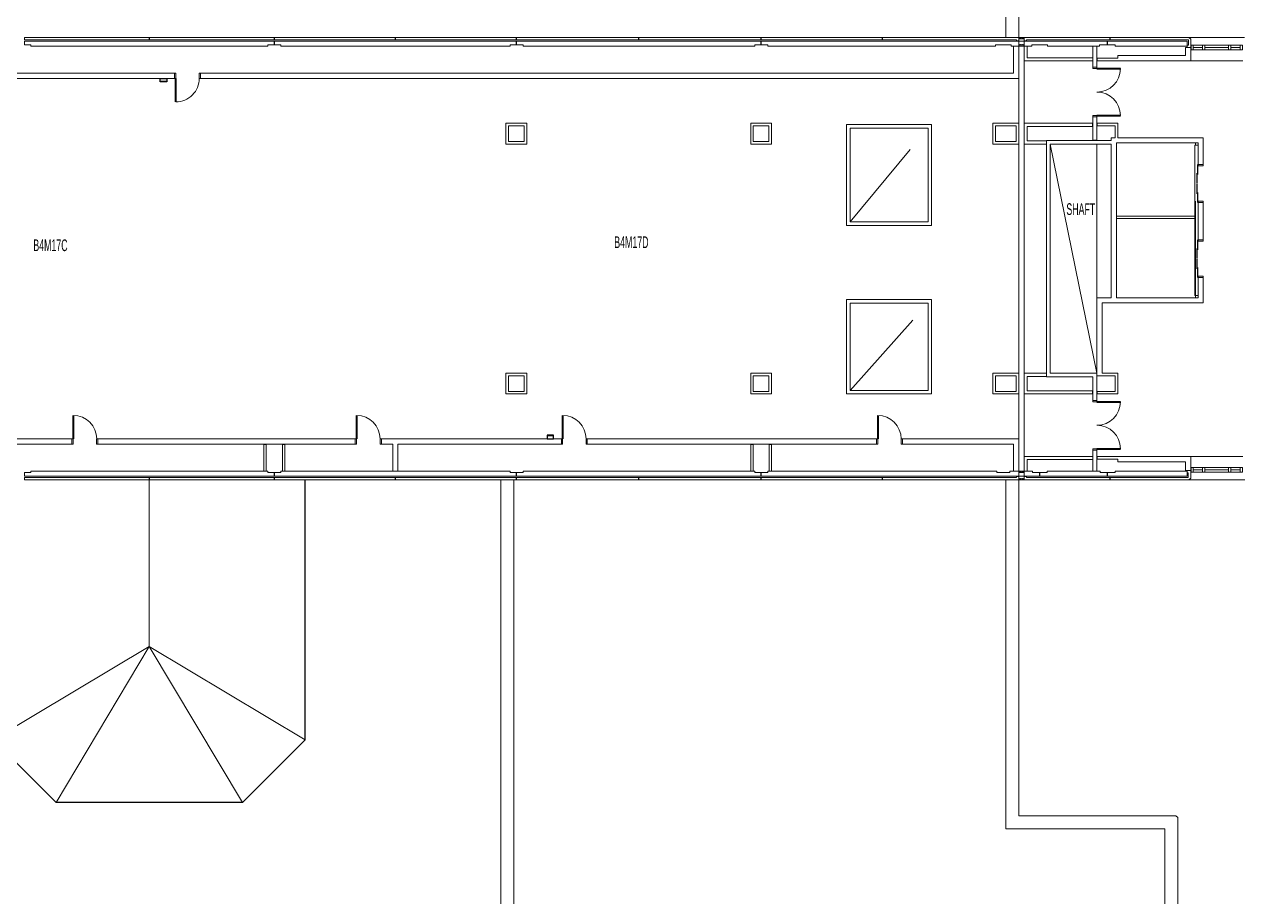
# Model space of a CAD drawing. Header units: inches. Extents: x 1.78 to 8.52, y 2.17 to 6.28.
# Drawn here: x 5.807 to 7.101, y 3.544 to 4.47 of the extents above; entities that cross this region are included whole.
import ezdxf

# ---------------------------------------------------------------- set-up
doc = ezdxf.new("R2010")
doc.units = ezdxf.units.IN
doc.header["$MEASUREMENT"] = 0
doc.linetypes.add('HIDDEN', pattern=[0.075, 0.05, -0.025])
for name, color, linetype, lineweight in [('LEVEL_15', 7, 'Continuous', 15), ('LEVEL_16', 7, 'Continuous', 15), ('LEVEL_18', 7, 'Continuous', 15), ('LEVEL_21', 7, 'Continuous', 15), ('LEVEL_22', 7, 'Continuous', 15), ('LEVEL_23', 7, 'Continuous', 15), ('LEVEL_24', 7, 'Continuous', 15), ('LEVEL_25', 7, 'Continuous', 15), ('LEVEL_26', 7, 'Continuous', 15), ('LEVEL_38', 7, 'Continuous', 15), ('LEVEL_48', 7, 'Continuous', 15), ('LEVEL_54', 7, 'Continuous', 15), ('LEVEL_57', 7, 'Continuous', 15)]:
    doc.layers.add(name, color=color, linetype=linetype, lineweight=lineweight)
doc.styles.add('SLDTEXTSTYLE1', font='TXT', dxfattribs={"width": 0.5625})

msp = doc.modelspace()

# ---------------------------------------------------------------- linework, layer by layer
at = {"layer": 'LEVEL_15', "color": 32, "linetype": 'Continuous', "lineweight": 0}
for p, q in [((6.8495, 4.4566), (6.8495, 4.8271)), ((6.8634, 4.4566), (6.8634, 4.8133)), ((5.8073, 4.4541), (5.8073, 4.4566)), ((5.8073, 4.4566), (5.9397, 4.4566)), ((5.8073, 4.4541), (5.9397, 4.4541)), ((5.8073, 4.4488), (5.8073, 4.4527)), ((5.8073, 4.4527), (5.8141, 4.4527)), ((5.8073, 4.4527), (5.8073, 4.4486)), ((6.0657, 4.4527), (5.8141, 4.4527)), ((5.9397, 4.4566), (5.9397, 4.4541)), ((5.94, 4.4566), (6.0724, 4.4566)), ((5.94, 4.4566), (5.94, 4.4541)), ((5.94, 4.4541), (6.0724, 4.4541)), ((6.0657, 4.4527), (6.0724, 4.4527)), ((6.0724, 4.4566), (6.0724, 4.4541)), ((6.0724, 4.4527), (6.0724, 4.4486)), ((6.0727, 4.4541), (6.0727, 4.4566)), ((6.0727, 4.4566), (6.201, 4.4566)), ((6.0727, 4.4541), (6.201, 4.4541)), ((6.0727, 4.4488), (6.0727, 4.4527)), ((6.0727, 4.4527), (6.0795, 4.4527)), ((6.0727, 4.4527), (6.0727, 4.4486)), ((6.3229, 4.4527), (6.0795, 4.4527)), ((6.201, 4.4566), (6.201, 4.4541)), ((6.2013, 4.4566), (6.3295, 4.4566)), ((6.2013, 4.4566), (6.2013, 4.4541)), ((6.2013, 4.4541), (6.3295, 4.4541)), ((6.3229, 4.4527), (6.3295, 4.4527)), ((6.3295, 4.4566), (6.3295, 4.4541)), ((6.3295, 4.4527), (6.3295, 4.4486)), ((6.3299, 4.4541), (6.3299, 4.4566)), ((6.3299, 4.4566), (6.4595, 4.4566)), ((6.3299, 4.4541), (6.4595, 4.4541)), ((6.3299, 4.4488), (6.3299, 4.4527)), ((6.3299, 4.4527), (6.3367, 4.4527)), ((6.3299, 4.4527), (6.3299, 4.4486)), ((6.5828, 4.4527), (6.3367, 4.4527)), ((6.4595, 4.4566), (6.4595, 4.4541)), ((6.4598, 4.4566), (6.5894, 4.4566)), ((6.4598, 4.4566), (6.4598, 4.4541)), ((6.4598, 4.4541), (6.5894, 4.4541)), ((6.5828, 4.4527), (6.5894, 4.4527)), ((6.5894, 4.4566), (6.5894, 4.4541)), ((6.5894, 4.4527), (6.5894, 4.4486)), ((6.5898, 4.4541), (6.5898, 4.4566)), ((6.5898, 4.4566), (6.718, 4.4566)), ((6.5898, 4.4541), (6.718, 4.4541)), ((6.5898, 4.4527), (6.5966, 4.4527)), ((6.5898, 4.4527), (6.5898, 4.4486)), ((6.8385, 4.4527), (6.5966, 4.4527)), ((6.718, 4.4566), (6.718, 4.4541)), ((6.7184, 4.4566), (6.8634, 4.4566)), ((6.7184, 4.4566), (6.7184, 4.4541)), ((6.7184, 4.4541), (6.8608, 4.4541)), ((6.8385, 4.4527), (6.8551, 4.4527)), ((6.8634, 4.4527), (6.8551, 4.4527)), ((6.8608, 4.4541), (6.8608, 4.4529)), ((6.8634, 4.4529), (6.8608, 4.4529)), ((6.8634, 4.4566), (6.8634, 4.4529)), ((6.8634, 4.4527), (6.8634, 4.4474)), ((6.96, 4.4566), (6.8689, 4.4566)), ((6.8689, 4.4529), (6.8689, 4.4566)), ((6.8689, 4.4529), (6.8714, 4.4529)), ((6.8689, 4.4527), (6.8772, 4.4527)), ((6.8689, 4.4474), (6.8689, 4.4527)), ((6.96, 4.4541), (6.8714, 4.4541)), ((6.8714, 4.4529), (6.8714, 4.4541)), ((6.8772, 4.4527), (6.8938, 4.4527)), ((6.9491, 4.4527), (6.8938, 4.4527)), ((6.9491, 4.4527), (6.9572, 4.4527)), ((6.9572, 4.4527), (6.9572, 4.4486)), ((6.9657, 4.4527), (6.9575, 4.4527)), ((6.9575, 4.4486), (6.9575, 4.4527)), ((6.96, 4.4566), (6.96, 4.4541)), ((6.9603, 4.4566), (6.9603, 4.4541)), ((7.044, 4.4566), (6.9603, 4.4566)), ((7.0434, 4.4541), (6.9603, 4.4541)), ((7.042, 4.4527), (6.9657, 4.4527)), ((7.042, 4.4474), (7.042, 4.4527)), ((7.0434, 4.4484), (7.0434, 4.4541)), ((7.0438, 4.4566), (7.103, 4.4566)), ((7.0459, 4.4548), (7.044, 4.4566)), ((7.0459, 4.4459), (7.0459, 4.4548)), ((5.8073, 4.4486), (5.8141, 4.4486)), ((5.8141, 4.4486), (5.8141, 4.4474)), ((5.8141, 4.4474), (6.0657, 4.4474)), ((6.0657, 4.4486), (6.0724, 4.4486)), ((6.0657, 4.4486), (6.0657, 4.4474)), ((6.0727, 4.4486), (6.0795, 4.4486)), ((6.0795, 4.4486), (6.0795, 4.4474)), ((6.0795, 4.4474), (6.3229, 4.4474)), ((6.3229, 4.4486), (6.3295, 4.4486)), ((6.3229, 4.4486), (6.3229, 4.4474)), ((6.3299, 4.4486), (6.3367, 4.4486)), ((6.3367, 4.4486), (6.3367, 4.4474)), ((6.3367, 4.4474), (6.5828, 4.4474)), ((6.5828, 4.4486), (6.5894, 4.4486)), ((6.5828, 4.4486), (6.5828, 4.4474)), ((6.5898, 4.4486), (6.5966, 4.4486)), ((6.5966, 4.4486), (6.5966, 4.4474)), ((6.5966, 4.4474), (6.8385, 4.4474)), ((6.8385, 4.4486), (6.8551, 4.4486)), ((6.8385, 4.4486), (6.8385, 4.4474)), ((6.8551, 4.4486), (6.8551, 4.4474)), ((6.8551, 4.4474), (6.8634, 4.4474)), ((6.8772, 4.4474), (6.8689, 4.4474)), ((6.8772, 4.4474), (6.8772, 4.4486)), ((6.8772, 4.4486), (6.8938, 4.4486)), ((6.8938, 4.4474), (6.8938, 4.4486)), ((6.9491, 4.4474), (6.8938, 4.4474)), ((6.9491, 4.4474), (6.9491, 4.4486)), ((6.9491, 4.4486), (6.9572, 4.4486)), ((6.9657, 4.4486), (6.9575, 4.4486)), ((6.9657, 4.4474), (6.9657, 4.4486)), ((7.042, 4.4474), (6.9657, 4.4474)), ((7.0422, 4.4484), (7.0434, 4.4484)), ((7.0422, 4.4484), (7.0422, 4.4459)), ((7.0422, 4.4459), (7.0459, 4.4459)), ((7.0459, 4.4317), (7.1011, 4.4317)), ((6.0615, 3.9959), (6.0615, 4.0243)), ((6.0615, 4.0243), (6.064, 4.0243)), ((6.064, 3.9959), (6.064, 4.0243)), ((6.0811, 3.9959), (6.0811, 4.0243)), ((6.0811, 4.0243), (6.0836, 4.0243)), ((6.0836, 3.9959), (6.0836, 4.0243)), ((6.5786, 3.9959), (6.5786, 4.0243)), ((6.5786, 4.0243), (6.5811, 4.0243)), ((6.5811, 3.9959), (6.5811, 4.0243)), ((6.5982, 3.9959), (6.5982, 4.0243)), ((6.5982, 4.0243), (6.6007, 4.0243)), ((6.6007, 3.9959), (6.6007, 4.0243)), ((7.0459, 4.0114), (7.1011, 4.0114)), ((5.8073, 3.9945), (5.8073, 3.9904)), ((5.8073, 3.9945), (5.8141, 3.9945)), ((5.8073, 3.9904), (5.8141, 3.9904)), ((5.8073, 3.9865), (5.8073, 3.989)), ((5.8073, 3.989), (5.9397, 3.989)), ((5.8073, 3.9865), (5.9397, 3.9865)), ((5.8141, 3.9957), (6.0657, 3.9957)), ((5.8141, 3.9957), (5.8141, 3.9945)), ((5.8141, 3.9904), (6.0657, 3.9904)), ((5.9397, 3.989), (5.9397, 3.9865)), ((5.9398, 3.8096), (5.9398, 3.9865)), ((5.94, 3.989), (6.0724, 3.989)), ((5.94, 3.989), (5.94, 3.9865)), ((5.94, 3.9865), (6.0724, 3.9865)), ((6.0615, 3.9959), (6.064, 3.9959)), ((6.0657, 3.9957), (6.0657, 3.9945)), ((6.0657, 3.9945), (6.0724, 3.9945)), ((6.0657, 3.9904), (6.0724, 3.9904)), ((6.0724, 3.9945), (6.0724, 3.9904)), ((6.0724, 3.989), (6.0724, 3.9865)), ((6.0727, 3.9945), (6.0727, 3.9904)), ((6.0727, 3.9945), (6.0795, 3.9945)), ((6.0727, 3.9904), (6.3228, 3.9904)), ((6.0727, 3.9865), (6.0727, 3.989)), ((6.0727, 3.989), (6.2009, 3.989)), ((6.0727, 3.9865), (6.2009, 3.9865)), ((6.0795, 3.9957), (6.3229, 3.9957)), ((6.0795, 3.9957), (6.0795, 3.9945)), ((6.0811, 3.9959), (6.0836, 3.9959)), ((6.2009, 3.989), (6.2009, 3.9865)), ((6.2013, 3.989), (6.3295, 3.989)), ((6.2013, 3.989), (6.2013, 3.9865)), ((6.2013, 3.9865), (6.3295, 3.9865)), ((6.3228, 3.9904), (6.3229, 3.9904)), ((6.3229, 3.9957), (6.3229, 3.9945)), ((6.3229, 3.9945), (6.3295, 3.9945)), ((6.3229, 3.9904), (6.3295, 3.9904)), ((6.3295, 3.9945), (6.3295, 3.9904)), ((6.3295, 3.989), (6.3295, 3.9865)), ((6.3299, 3.9945), (6.3299, 3.9904)), ((6.3299, 3.9945), (6.3367, 3.9945)), ((6.3299, 3.9904), (6.3367, 3.9904)), ((6.3299, 3.9865), (6.3299, 3.989)), ((6.3299, 3.989), (6.4595, 3.989)), ((6.3299, 3.9865), (6.4595, 3.9865)), ((6.3367, 3.9957), (6.5828, 3.9957)), ((6.3367, 3.9957), (6.3367, 3.9945)), ((6.3367, 3.9904), (6.5828, 3.9904)), ((6.4595, 3.989), (6.4595, 3.9865)), ((6.4598, 3.989), (6.5894, 3.989)), ((6.4598, 3.989), (6.4598, 3.9865)), ((6.4598, 3.9865), (6.5894, 3.9865)), ((6.5786, 3.9959), (6.5811, 3.9959)), ((6.5828, 3.9957), (6.5828, 3.9945)), ((6.5828, 3.9945), (6.5894, 3.9945)), ((6.5828, 3.9904), (6.5894, 3.9904)), ((6.5894, 3.9945), (6.5894, 3.9904)), ((6.5894, 3.989), (6.5894, 3.9865)), ((6.5898, 3.9945), (6.5966, 3.9945)), ((6.5898, 3.9945), (6.5898, 3.9904)), ((6.5898, 3.9904), (6.8399, 3.9904)), ((6.5898, 3.9865), (6.5898, 3.989)), ((6.5898, 3.989), (6.718, 3.989)), ((6.5898, 3.9865), (6.718, 3.9865)), ((6.5966, 3.9957), (6.8399, 3.9957)), ((6.5966, 3.9957), (6.5966, 3.9945)), ((6.5982, 3.9959), (6.6007, 3.9959)), ((6.718, 3.989), (6.718, 3.9865)), ((6.7184, 3.989), (6.8608, 3.989)), ((6.7184, 3.989), (6.7184, 3.9865)), ((6.7184, 3.9865), (6.8634, 3.9865)), ((6.8399, 3.9957), (6.8399, 3.9945)), ((6.8399, 3.9945), (6.8537, 3.9945)), ((6.8399, 3.9904), (6.8537, 3.9904)), ((6.8399, 3.9904), (6.8399, 3.9904)), ((6.8537, 3.9957), (6.8634, 3.9957)), ((6.8537, 3.9957), (6.8537, 3.9945)), ((6.8634, 3.9904), (6.8537, 3.9904)), ((6.8608, 3.989), (6.8608, 3.9901)), ((6.8608, 3.9901), (6.8634, 3.9901)), ((6.8634, 3.9957), (6.8634, 3.9904)), ((6.8634, 3.9872), (6.8634, 3.9901)), ((6.8634, 3.9872), (6.8634, 3.9865)), ((6.8777, 3.9957), (6.8689, 3.9957)), ((6.8689, 3.9904), (6.8689, 3.9957)), ((6.8777, 3.9904), (6.8689, 3.9904)), ((6.8689, 3.9865), (6.8689, 3.9901)), ((6.8689, 3.9901), (6.8714, 3.9901)), ((6.96, 3.9865), (6.8689, 3.9865)), ((6.8714, 3.989), (6.8714, 3.9901)), ((6.96, 3.989), (6.8714, 3.989)), ((6.8777, 3.9945), (6.8777, 3.9957)), ((6.8777, 3.9945), (6.8853, 3.9945)), ((6.8777, 3.9904), (6.8853, 3.9904)), ((6.8853, 3.9945), (6.8853, 3.9904)), ((6.8856, 3.9945), (6.8933, 3.9945)), ((6.8856, 3.9945), (6.8856, 3.9904)), ((6.8856, 3.9904), (6.8933, 3.9904)), ((6.9496, 3.9957), (6.8933, 3.9957)), ((6.8933, 3.9957), (6.8933, 3.9945)), ((6.9496, 3.9904), (6.8933, 3.9904)), ((6.9496, 3.9904), (6.8933, 3.9904)), ((6.9496, 3.9945), (6.9496, 3.9957)), ((6.9496, 3.9945), (6.9572, 3.9945)), ((6.9496, 3.9904), (6.9572, 3.9904)), ((6.9572, 3.9945), (6.9572, 3.9904)), ((6.9657, 3.9945), (6.9575, 3.9945)), ((6.9575, 3.9904), (6.9575, 3.9945)), ((6.9657, 3.9904), (6.9575, 3.9904)), ((6.96, 3.989), (6.96, 3.9865)), ((6.9603, 3.989), (6.9603, 3.9865)), ((7.0433, 3.989), (6.9603, 3.989)), ((7.044, 3.9865), (6.9603, 3.9865)), ((7.042, 3.9957), (6.9657, 3.9957)), ((6.9657, 3.9945), (6.9657, 3.9957)), ((7.042, 3.9904), (6.9657, 3.9904)), ((7.042, 3.9904), (7.042, 3.9957)), ((7.0422, 3.9967), (7.0459, 3.9967)), ((7.0422, 3.9967), (7.0422, 3.9942)), ((7.0422, 3.9942), (7.0433, 3.9942)), ((7.0433, 3.9942), (7.0433, 3.989)), ((7.044, 3.9865), (7.0459, 3.9883)), ((7.1032, 3.9865), (7.044, 3.9865)), ((7.0459, 3.9967), (7.0459, 3.9883)), ((5.9398, 3.8096), (5.7741, 3.7106)), ((5.9398, 3.8096), (5.8408, 3.6438)), ((6.1055, 3.7106), (5.9398, 3.8096)), ((5.9398, 3.8096), (6.0388, 3.6438))]:
    msp.add_line(p, q, dxfattribs=at)
at = {"layer": 'LEVEL_15', "color": 32, "linetype": 'Continuous', "lineweight": 30}
for p, q in [((6.1055, 3.7106), (6.1055, 3.9865)), ((5.8408, 3.6438), (5.7741, 3.7106)), ((6.0388, 3.6438), (6.1055, 3.7106)), ((6.0388, 3.6438), (5.8408, 3.6438))]:
    msp.add_line(p, q, dxfattribs=at)
at = {"layer": 'LEVEL_16', "color": 155, "linetype": 'Continuous', "lineweight": 0}
for p, q in [((7.0462, 4.4434), (7.0462, 4.4483)), ((7.0462, 4.4483), (7.0486, 4.4483)), ((7.0486, 4.4434), (7.0462, 4.4434)), ((7.0486, 4.4483), (7.0486, 4.4434)), ((7.0984, 4.4483), (7.0486, 4.4483)), ((7.0585, 4.4459), (7.0486, 4.4459)), ((7.0984, 4.4434), (7.0486, 4.4434)), ((7.0585, 4.4434), (7.0585, 4.4483)), ((7.0585, 4.4483), (7.0609, 4.4483)), ((7.0609, 4.4434), (7.0585, 4.4434)), ((7.0609, 4.4483), (7.0609, 4.4434)), ((7.0861, 4.4459), (7.0609, 4.4459)), ((7.0861, 4.4434), (7.0861, 4.4483)), ((7.0861, 4.4483), (7.0885, 4.4483)), ((7.0885, 4.4434), (7.0861, 4.4434)), ((7.0885, 4.4483), (7.0885, 4.4434)), ((7.0984, 4.4459), (7.0885, 4.4459)), ((7.0984, 4.4434), (7.0984, 4.4483)), ((7.0984, 4.4483), (7.1008, 4.4483)), ((7.1008, 4.4434), (7.0984, 4.4434)), ((7.1008, 4.4483), (7.1008, 4.4434)), ((7.0462, 3.9948), (7.0462, 3.9996)), ((7.0462, 3.9996), (7.0486, 3.9996)), ((7.0486, 3.9996), (7.0486, 3.9948)), ((7.0486, 3.9996), (7.0984, 3.9996)), ((7.0585, 3.9948), (7.0585, 3.9996)), ((7.0585, 3.9996), (7.0609, 3.9996)), ((7.0609, 3.9996), (7.0609, 3.9948)), ((7.0861, 3.9948), (7.0861, 3.9996)), ((7.0861, 3.9996), (7.0885, 3.9996)), ((7.0885, 3.9996), (7.0885, 3.9948)), ((7.0984, 3.9948), (7.0984, 3.9996)), ((7.0984, 3.9996), (7.1008, 3.9996)), ((7.1008, 3.9996), (7.1008, 3.9948)), ((7.0486, 3.9948), (7.0462, 3.9948)), ((7.0486, 3.9972), (7.0585, 3.9972)), ((7.0486, 3.9948), (7.0984, 3.9948)), ((7.0609, 3.9948), (7.0585, 3.9948)), ((7.0609, 3.9972), (7.0861, 3.9972)), ((7.0885, 3.9948), (7.0861, 3.9948)), ((7.0885, 3.9972), (7.0984, 3.9972)), ((7.1008, 3.9948), (7.0984, 3.9948))]:
    msp.add_line(p, q, dxfattribs=at)
at = {"layer": 'LEVEL_18', "color": 32, "linetype": 'HIDDEN', "lineweight": 0}
for p, q in [((6.684, 4.2606), (6.7669, 4.3601)), ((6.684, 4.0816), (6.7669, 4.1742))]:
    msp.add_line(p, q, dxfattribs=at)
at = {"layer": 'LEVEL_18', "color": 32, "linetype": 'Continuous', "lineweight": 0}
msp.add_line((6.9463, 4.0999), (6.8965, 4.3432), dxfattribs=at)
at = {"layer": 'LEVEL_21', "color": 2, "linetype": 'Continuous', "lineweight": 0}
for p, q in [((6.8634, 4.4566), (6.8689, 4.4566)), ((6.8637, 4.4548), (6.8634, 4.4555)), ((6.864, 4.4555), (6.8637, 4.4548)), ((6.8644, 4.4548), (6.864, 4.4555)), ((6.8644, 4.4566), (6.8644, 4.4559)), ((6.8647, 4.4555), (6.8644, 4.4548)), ((6.8651, 4.4548), (6.8647, 4.4555)), ((6.8654, 4.4555), (6.8651, 4.4548)), ((6.8658, 4.4548), (6.8654, 4.4555)), ((6.8655, 4.4566), (6.8655, 4.4559)), ((6.8661, 4.4555), (6.8658, 4.4548)), ((6.8665, 4.4548), (6.8661, 4.4555)), ((6.8668, 4.4555), (6.8665, 4.4548)), ((6.8667, 4.4566), (6.8667, 4.4559)), ((6.8672, 4.4548), (6.8668, 4.4555)), ((6.8675, 4.4555), (6.8672, 4.4548)), ((6.8678, 4.4548), (6.8675, 4.4555)), ((6.8678, 4.4566), (6.8678, 4.4559)), ((6.8682, 4.4555), (6.8678, 4.4548)), ((6.8685, 4.4548), (6.8682, 4.4555)), ((6.8689, 4.4555), (6.8685, 4.4548)), ((6.8637, 4.4491), (6.8634, 4.4485)), ((6.8637, 4.4491), (6.8634, 4.4485)), ((6.8634, 4.4474), (6.8689, 4.4474)), ((6.8634, 4.4474), (6.8689, 4.4474)), ((6.864, 4.4485), (6.8637, 4.4491)), ((6.864, 4.4485), (6.8637, 4.4491)), ((6.8644, 4.4491), (6.864, 4.4485)), ((6.8644, 4.4491), (6.864, 4.4485)), ((6.8647, 4.4485), (6.8644, 4.4491)), ((6.8647, 4.4485), (6.8644, 4.4491)), ((6.8644, 4.4474), (6.8644, 4.4481)), ((6.8644, 4.4474), (6.8644, 4.4481)), ((6.8651, 4.4491), (6.8647, 4.4485)), ((6.8651, 4.4491), (6.8647, 4.4485)), ((6.8654, 4.4485), (6.8651, 4.4491)), ((6.8654, 4.4485), (6.8651, 4.4491)), ((6.8658, 4.4491), (6.8654, 4.4485)), ((6.8658, 4.4491), (6.8654, 4.4485)), ((6.8655, 4.4474), (6.8655, 4.4481)), ((6.8655, 4.4474), (6.8655, 4.4481)), ((6.8661, 4.4485), (6.8658, 4.4491)), ((6.8661, 4.4485), (6.8658, 4.4491)), ((6.8665, 4.4491), (6.8661, 4.4485)), ((6.8665, 4.4491), (6.8661, 4.4485)), ((6.8668, 4.4485), (6.8665, 4.4491)), ((6.8668, 4.4485), (6.8665, 4.4491)), ((6.8667, 4.4474), (6.8667, 4.4481)), ((6.8667, 4.4474), (6.8667, 4.4481)), ((6.8672, 4.4491), (6.8668, 4.4485)), ((6.8672, 4.4491), (6.8668, 4.4485)), ((6.8675, 4.4485), (6.8672, 4.4491)), ((6.8675, 4.4485), (6.8672, 4.4491)), ((6.8678, 4.4491), (6.8675, 4.4485)), ((6.8678, 4.4491), (6.8675, 4.4485)), ((6.8682, 4.4485), (6.8678, 4.4491)), ((6.8682, 4.4485), (6.8678, 4.4491)), ((6.8678, 4.4474), (6.8678, 4.4481)), ((6.8678, 4.4474), (6.8678, 4.4481)), ((6.8685, 4.4491), (6.8682, 4.4485)), ((6.8685, 4.4491), (6.8682, 4.4485)), ((6.8689, 4.4485), (6.8685, 4.4491)), ((6.8689, 4.4485), (6.8685, 4.4491)), ((6.8689, 3.9957), (6.8634, 3.9957)), ((6.8689, 3.9957), (6.8634, 3.9957)), ((6.8634, 3.9946), (6.8637, 3.9939)), ((6.8634, 3.9946), (6.8637, 3.9939)), ((6.8634, 3.9876), (6.8637, 3.9882)), ((6.8689, 3.9865), (6.8634, 3.9865)), ((6.8637, 3.9939), (6.864, 3.9946)), ((6.8637, 3.9939), (6.864, 3.9946)), ((6.8637, 3.9882), (6.864, 3.9876)), ((6.864, 3.9946), (6.8644, 3.9939)), ((6.864, 3.9946), (6.8644, 3.9939)), ((6.864, 3.9876), (6.8644, 3.9882)), ((6.8644, 3.9957), (6.8644, 3.995)), ((6.8644, 3.9957), (6.8644, 3.995)), ((6.8644, 3.9939), (6.8647, 3.9946)), ((6.8644, 3.9939), (6.8647, 3.9946)), ((6.8644, 3.9882), (6.8647, 3.9876)), ((6.8644, 3.9865), (6.8644, 3.9872)), ((6.8647, 3.9946), (6.8651, 3.9939)), ((6.8647, 3.9946), (6.8651, 3.9939)), ((6.8647, 3.9876), (6.8651, 3.9882)), ((6.8651, 3.9939), (6.8654, 3.9946)), ((6.8651, 3.9939), (6.8654, 3.9946)), ((6.8651, 3.9882), (6.8654, 3.9876)), ((6.8654, 3.9946), (6.8658, 3.9939)), ((6.8654, 3.9946), (6.8658, 3.9939)), ((6.8654, 3.9876), (6.8658, 3.9882)), ((6.8655, 3.9957), (6.8655, 3.995)), ((6.8655, 3.9957), (6.8655, 3.995)), ((6.8655, 3.9865), (6.8655, 3.9872)), ((6.8658, 3.9939), (6.8661, 3.9946)), ((6.8658, 3.9939), (6.8661, 3.9946)), ((6.8658, 3.9882), (6.8661, 3.9876)), ((6.8661, 3.9946), (6.8665, 3.9939)), ((6.8661, 3.9946), (6.8665, 3.9939)), ((6.8661, 3.9876), (6.8665, 3.9882)), ((6.8665, 3.9939), (6.8668, 3.9946)), ((6.8665, 3.9939), (6.8668, 3.9946)), ((6.8665, 3.9882), (6.8668, 3.9876)), ((6.8667, 3.9957), (6.8667, 3.995)), ((6.8667, 3.9957), (6.8667, 3.995)), ((6.8667, 3.9865), (6.8667, 3.9872)), ((6.8668, 3.9946), (6.8672, 3.9939)), ((6.8668, 3.9946), (6.8672, 3.9939)), ((6.8668, 3.9876), (6.8672, 3.9882)), ((6.8672, 3.9939), (6.8675, 3.9946)), ((6.8672, 3.9939), (6.8675, 3.9946)), ((6.8672, 3.9882), (6.8675, 3.9876)), ((6.8675, 3.9946), (6.8678, 3.9939)), ((6.8675, 3.9946), (6.8678, 3.9939)), ((6.8675, 3.9876), (6.8678, 3.9882)), ((6.8678, 3.9957), (6.8678, 3.995)), ((6.8678, 3.9957), (6.8678, 3.995)), ((6.8678, 3.9939), (6.8682, 3.9946)), ((6.8678, 3.9939), (6.8682, 3.9946)), ((6.8678, 3.9882), (6.8682, 3.9876)), ((6.8678, 3.9865), (6.8678, 3.9872)), ((6.8682, 3.9946), (6.8685, 3.9939)), ((6.8682, 3.9946), (6.8685, 3.9939)), ((6.8682, 3.9876), (6.8685, 3.9882)), ((6.8685, 3.9939), (6.8689, 3.9946)), ((6.8685, 3.9939), (6.8689, 3.9946)), ((6.8685, 3.9882), (6.8689, 3.9876))]:
    msp.add_line(p, q, dxfattribs=at)
at = {"layer": 'LEVEL_21', "color": 1, "linetype": 'Continuous', "lineweight": 0}
for p, q in [((6.8689, 4.4527), (6.8634, 4.4527)), ((6.8689, 3.9904), (6.8689, 4.4527)), ((6.8634, 3.9957), (6.8634, 4.4474)), ((6.8634, 3.9904), (6.8689, 3.9904))]:
    msp.add_line(p, q, dxfattribs=at)
at = {"layer": 'LEVEL_22', "color": 32, "linetype": 'Continuous', "lineweight": 0}
for p in [(6.8993, 4.3432), (6.9463, 4.1789)]:
    msp.add_line(p, (6.9463, 4.3432), dxfattribs=at)
at = {"layer": 'LEVEL_22', "color": 120, "linetype": 'Continuous', "lineweight": 0}
for p, q in [((7.0503, 4.1825), (7.0503, 4.3422)), ((7.0503, 4.3422), (7.054, 4.3422)), ((7.051, 4.3422), (7.051, 4.3446)), ((7.0503, 4.1825), (7.0538, 4.1825)), ((7.0509, 4.1801), (7.0509, 4.1825))]:
    msp.add_line(p, q, dxfattribs=at)
at = {"layer": 'LEVEL_22', "color": 120, "linetype": 'HIDDEN', "lineweight": 0}
msp.add_line((7.051, 4.1825), (7.051, 4.3422), dxfattribs=at)
at = {"layer": 'LEVEL_23', "color": 2, "linetype": 'Continuous', "lineweight": 0}
for p, q in [((6.8578, 4.4472), (6.8578, 4.4186)), ((6.8634, 4.4472), (6.8578, 4.4472)), ((6.8634, 4.4472), (6.8634, 4.413)), ((6.8689, 4.4471), (6.8689, 4.4317)), ((6.8721, 4.4471), (6.8689, 4.4471)), ((6.8721, 4.4471), (6.8721, 4.4349)), ((6.9463, 4.4472), (6.9418, 4.4472)), ((6.9418, 4.4248), (6.9418, 4.4472)), ((6.9463, 4.4472), (6.9463, 4.4248)), ((7.0403, 4.4372), (7.0403, 4.4459)), ((7.0403, 4.4459), (7.0459, 4.4459)), ((7.0459, 4.4317), (7.0459, 4.4459)), ((6.8689, 4.4317), (6.9418, 4.4317)), ((6.8721, 4.4349), (6.9418, 4.4349)), ((6.9418, 4.4349), (6.9418, 4.4317)), ((6.9466, 4.4345), (6.9684, 4.4345)), ((6.9466, 4.4345), (6.9466, 4.4317)), ((6.9466, 4.4317), (6.9684, 4.4317)), ((6.9684, 4.4372), (7.0403, 4.4372)), ((6.9684, 4.4372), (6.9684, 4.4345)), ((7.0459, 4.4317), (6.9684, 4.4317)), ((5.5444, 4.4186), (5.9666, 4.4186)), ((5.5444, 4.413), (5.9666, 4.413)), ((5.9666, 4.4186), (5.9666, 4.413)), ((5.9943, 4.4186), (5.9943, 4.413)), ((5.9943, 4.4186), (6.8578, 4.4186)), ((5.9943, 4.413), (6.8634, 4.413)), ((6.9418, 4.4248), (6.9463, 4.4248)), ((6.3186, 4.3432), (6.3186, 4.3653)), ((6.3186, 4.3653), (6.3408, 4.3653)), ((6.3214, 4.346), (6.3214, 4.3626)), ((6.3214, 4.3626), (6.338, 4.3626)), ((6.338, 4.3626), (6.338, 4.346)), ((6.3408, 4.3653), (6.3408, 4.3432)), ((6.5786, 4.3432), (6.5786, 4.3653)), ((6.5786, 4.3653), (6.6007, 4.3653)), ((6.5813, 4.346), (6.5813, 4.3626)), ((6.5813, 4.3626), (6.5979, 4.3626)), ((6.5979, 4.3626), (6.5979, 4.346)), ((6.6007, 4.3653), (6.6007, 4.3432)), ((6.8357, 4.3432), (6.8357, 4.3653)), ((6.8357, 4.3653), (6.8634, 4.3653)), ((6.8385, 4.346), (6.8385, 4.3626)), ((6.8385, 4.3626), (6.8606, 4.3626)), ((6.8606, 4.3626), (6.8606, 4.346)), ((6.8634, 4.3653), (6.8634, 4.3432)), ((6.8689, 4.3432), (6.8689, 4.3653)), ((6.8689, 4.3653), (6.9416, 4.3653)), ((6.8723, 4.3467), (6.8723, 4.3619)), ((6.8723, 4.3619), (6.9416, 4.3619)), ((6.8965, 4.3653), (6.8931, 4.3653)), ((6.9416, 4.3653), (6.9416, 4.3619)), ((6.9418, 4.3722), (6.9418, 4.3473)), ((6.9418, 4.3722), (6.9463, 4.3722)), ((6.9463, 4.3722), (6.9463, 4.3473)), ((6.9684, 4.3653), (6.9466, 4.3653)), ((6.9466, 4.3626), (6.9466, 4.3653)), ((6.9657, 4.3626), (6.9466, 4.3626)), ((6.9657, 4.3499), (6.9657, 4.3626)), ((6.9684, 4.3499), (6.9684, 4.3653)), ((6.9615, 4.3499), (6.9657, 4.3499)), ((6.9615, 4.347), (6.9615, 4.3499)), ((6.9684, 4.3499), (7.0591, 4.3499)), ((7.0591, 4.3499), (7.0591, 4.3214)), ((6.3408, 4.3432), (6.3186, 4.3432)), ((6.338, 4.346), (6.3214, 4.346)), ((6.6007, 4.3432), (6.5786, 4.3432)), ((6.5979, 4.346), (6.5813, 4.346)), ((6.8634, 4.3432), (6.8357, 4.3432)), ((6.8606, 4.346), (6.8385, 4.346)), ((6.8927, 4.3432), (6.8689, 4.3432)), ((6.8927, 4.3467), (6.8723, 4.3467)), ((6.8927, 4.0961), (6.8927, 4.347)), ((6.9615, 4.347), (6.8927, 4.347)), ((6.8927, 4.3432), (6.8927, 4.3467)), ((6.8965, 4.0999), (6.8965, 4.3432)), ((6.8965, 4.3432), (6.9615, 4.3432)), ((6.9463, 4.3473), (6.9418, 4.3473)), ((6.9615, 4.1801), (6.9615, 4.3432)), ((6.967, 4.1801), (6.967, 4.3446)), ((6.967, 4.3446), (7.0538, 4.3446)), ((7.0538, 4.3446), (7.0538, 4.3214)), ((7.0591, 4.3214), (7.0538, 4.3214)), ((7.0591, 4.2813), (7.0538, 4.2813)), ((7.0538, 4.2813), (7.0538, 4.2416)), ((7.0591, 4.2813), (7.0591, 4.2416)), ((7.0591, 4.2416), (7.0538, 4.2416)), ((7.0591, 4.2015), (7.0538, 4.2015)), ((7.0538, 4.2015), (7.0538, 4.1801)), ((7.0591, 4.2015), (7.0591, 4.1748)), ((6.9463, 4.0999), (6.9463, 4.1801)), ((6.9615, 4.1801), (6.9463, 4.1801)), ((7.0538, 4.1801), (6.967, 4.1801)), ((6.9518, 4.0999), (6.9518, 4.1748)), ((7.0591, 4.1748), (6.9518, 4.1748)), ((6.3186, 4.0778), (6.3186, 4.0999)), ((6.3186, 4.0999), (6.3408, 4.0999)), ((6.3214, 4.0805), (6.3214, 4.0971)), ((6.3214, 4.0971), (6.338, 4.0971)), ((6.338, 4.0971), (6.338, 4.0805)), ((6.3408, 4.0999), (6.3408, 4.0778)), ((6.5786, 4.0778), (6.5786, 4.0999)), ((6.5786, 4.0999), (6.6007, 4.0999)), ((6.5813, 4.0805), (6.5813, 4.0971)), ((6.5813, 4.0971), (6.5979, 4.0971)), ((6.5979, 4.0971), (6.5979, 4.0805)), ((6.6007, 4.0999), (6.6007, 4.0778)), ((6.8357, 4.0778), (6.8357, 4.0999)), ((6.8357, 4.0999), (6.8634, 4.0999)), ((6.8385, 4.0805), (6.8385, 4.0971)), ((6.8385, 4.0971), (6.8606, 4.0971)), ((6.8606, 4.0971), (6.8606, 4.0805)), ((6.8634, 4.0999), (6.8634, 4.0778)), ((6.8689, 4.0999), (6.8689, 4.0778)), ((6.8927, 4.0999), (6.8689, 4.0999)), ((6.8723, 4.0964), (6.8723, 4.0812)), ((6.8927, 4.0964), (6.8723, 4.0964)), ((6.8927, 4.0964), (6.8927, 4.0999)), ((6.9418, 4.0961), (6.8927, 4.0961)), ((6.9463, 4.0999), (6.8965, 4.0999)), ((6.9418, 4.0999), (6.9463, 4.0999)), ((6.9418, 4.0961), (6.9418, 4.0708)), ((6.9463, 4.0708), (6.9463, 4.0999)), ((6.9463, 4.0971), (6.9657, 4.0971)), ((6.9518, 4.0999), (6.9684, 4.0999)), ((6.9657, 4.0971), (6.9657, 4.0805)), ((6.9684, 4.0999), (6.9684, 4.0778)), ((6.3408, 4.0778), (6.3186, 4.0778)), ((6.338, 4.0805), (6.3214, 4.0805)), ((6.6007, 4.0778), (6.5786, 4.0778)), ((6.5979, 4.0805), (6.5813, 4.0805)), ((6.8634, 4.0778), (6.8357, 4.0778)), ((6.8606, 4.0805), (6.8385, 4.0805)), ((6.8689, 4.0778), (6.9416, 4.0778)), ((6.8723, 4.0812), (6.9416, 4.0812)), ((6.8965, 4.0778), (6.8931, 4.0778)), ((6.9416, 4.0812), (6.9416, 4.0778)), ((6.9657, 4.0805), (6.9466, 4.0805)), ((6.9466, 4.0778), (6.9466, 4.0805)), ((6.9684, 4.0778), (6.9466, 4.0778)), ((6.9418, 4.0708), (6.9463, 4.0708)), ((5.6232, 4.0301), (5.8576, 4.0301)), ((5.8576, 4.0245), (5.6813, 4.0245)), ((5.8576, 4.0301), (5.8576, 4.0245)), ((5.8852, 4.0301), (5.8852, 4.0245)), ((5.8852, 4.0301), (6.1586, 4.0301)), ((5.8852, 4.0245), (6.1586, 4.0245)), ((6.1586, 4.0301), (6.1586, 4.0245)), ((6.1863, 4.0301), (6.1863, 4.0245)), ((6.1863, 4.0301), (6.3774, 4.0301)), ((6.1863, 4.0245), (6.1984, 4.0245)), ((6.1984, 3.9959), (6.1984, 4.0245)), ((6.2039, 3.9959), (6.2039, 4.0245)), ((6.2039, 4.0245), (6.3774, 4.0245)), ((6.3774, 4.0301), (6.3774, 4.0245)), ((6.405, 4.0301), (6.405, 4.0245)), ((6.405, 4.0301), (6.712, 4.0301)), ((6.405, 4.0245), (6.712, 4.0245)), ((6.712, 4.0301), (6.712, 4.0245)), ((6.7397, 4.0301), (6.7397, 4.0245)), ((6.7397, 4.0301), (6.8634, 4.0301)), ((6.7397, 4.0245), (6.8578, 4.0245)), ((6.8578, 3.9959), (6.8578, 4.0245)), ((6.8634, 3.9959), (6.8634, 4.0301)), ((6.8689, 3.9959), (6.8689, 4.0114)), ((6.8689, 4.0114), (6.9418, 4.0114)), ((6.9418, 3.9959), (6.9418, 4.0183)), ((6.9418, 4.0183), (6.9463, 4.0183)), ((6.9418, 4.0114), (6.9418, 4.0082)), ((6.9463, 3.9959), (6.9463, 4.0183)), ((6.9684, 4.0114), (6.9466, 4.0114)), ((6.9466, 4.0086), (6.9466, 4.0114)), ((6.9684, 4.0114), (7.0459, 4.0114)), ((7.0459, 4.0114), (7.0459, 3.9967)), ((6.8721, 3.9959), (6.8721, 4.0082)), ((6.8721, 4.0082), (6.9418, 4.0082)), ((6.9684, 4.0086), (6.9466, 4.0086)), ((6.9684, 4.0086), (6.9684, 4.0059)), ((6.9684, 4.0059), (7.0403, 4.0059)), ((7.0403, 4.0059), (7.0403, 3.9967)), ((6.1984, 3.9959), (6.2039, 3.9959)), ((6.8578, 3.9959), (6.8634, 3.9959)), ((6.8689, 3.9959), (6.8721, 3.9959)), ((6.9463, 3.9959), (6.9418, 3.9959)), ((7.0459, 3.9967), (7.0403, 3.9967))]:
    msp.add_line(p, q, dxfattribs=at)
at = {"layer": 'LEVEL_24', "color": 3, "linetype": 'Continuous', "lineweight": 0}
for p, q in [((6.967, 4.2668), (7.0503, 4.2668)), ((6.967, 4.2641), (7.0503, 4.2641))]:
    msp.add_line(p, q, dxfattribs=at)
at = {"layer": 'LEVEL_25', "color": 2, "linetype": 'Continuous', "lineweight": 40}
for p, q in [((5.968, 4.3881), (5.968, 4.413)), ((6.9463, 4.4234), (6.9712, 4.4234)), ((6.9463, 4.3736), (6.9712, 4.3736)), ((6.9463, 4.0695), (6.9712, 4.0695)), ((5.859, 4.0549), (5.859, 4.0301)), ((6.16, 4.0549), (6.16, 4.0301)), ((6.3788, 4.0549), (6.3788, 4.0301)), ((6.7134, 4.0549), (6.7134, 4.0301)), ((6.9463, 4.0197), (6.9712, 4.0197))]:
    msp.add_line(p, q, dxfattribs=at)
at = {"layer": 'LEVEL_25', "color": 2, "linetype": 'Continuous', "lineweight": 30}
for p, q in [((7.0524, 4.3122), (7.0524, 4.3017)), ((7.0531, 4.3214), (7.0531, 4.3109)), ((7.0524, 4.301), (7.0524, 4.2905)), ((7.0531, 4.2919), (7.0531, 4.2813)), ((7.0524, 4.2324), (7.0524, 4.2219)), ((7.0531, 4.2416), (7.0531, 4.231)), ((7.0524, 4.2212), (7.0524, 4.2107)), ((7.0531, 4.212), (7.0531, 4.2015))]:
    msp.add_line(p, q, dxfattribs=at)
at = {"layer": 'LEVEL_25', "color": 2, "linetype": 'Continuous', "lineweight": 0}
for p, q in [((7.0538, 4.32), (7.0591, 4.32)), ((7.0538, 4.2827), (7.0591, 4.2827)), ((7.0538, 4.2402), (7.0591, 4.2402)), ((7.0538, 4.2029), (7.0591, 4.2029))]:
    msp.add_line(p, q, dxfattribs=at)
for centre, major_axis, start_param, end_param in [((5.968, 4.413), (0.0249, 0), 4.712389, 6.283186), ((6.9463, 4.4234), (0, -0.0249), 0, 1.570791), ((6.9463, 4.3736), (0, 0.0249), 4.712394, 6.283185), ((6.9463, 4.0695), (0, -0.0249), 0, 1.570791), ((5.859, 4.0301), (0, 0.0249), 4.712389, 6.283185), ((6.16, 4.0301), (0, 0.0249), 4.712389, 6.283185), ((6.3788, 4.0301), (0, 0.0249), 4.712389, 6.283185), ((6.7134, 4.0301), (0.0249, 0), 6.283185, 7.853981), ((6.9463, 4.0197), (0, 0.0249), 4.712394, 6.283185)]:
    msp.add_ellipse(centre, major_axis=major_axis, ratio=1, start_param=start_param, end_param=end_param, dxfattribs=at)
at = {"layer": 'LEVEL_26', "color": 2, "linetype": 'Continuous', "lineweight": 0}
for p, q in [((5.968, 4.4186), (5.9666, 4.4186)), ((5.9666, 4.413), (5.968, 4.413)), ((5.968, 4.413), (5.968, 4.4186)), ((5.9929, 4.413), (5.9929, 4.4186)), ((5.9929, 4.4186), (5.9943, 4.4186)), ((5.9943, 4.413), (5.9929, 4.413)), ((6.9418, 4.4234), (6.9418, 4.4248)), ((6.9463, 4.4234), (6.9418, 4.4234)), ((6.9463, 4.4248), (6.9463, 4.4234)), ((6.9463, 4.3736), (6.9418, 4.3736)), ((6.9418, 4.3736), (6.9418, 4.3722)), ((6.9463, 4.3722), (6.9463, 4.3736)), ((7.0538, 4.32), (7.0538, 4.3214)), ((7.0591, 4.32), (7.0538, 4.32)), ((7.0591, 4.3214), (7.0591, 4.32)), ((7.0591, 4.2827), (7.0538, 4.2827)), ((7.0538, 4.2827), (7.0538, 4.2813)), ((7.0591, 4.2813), (7.0591, 4.2827)), ((7.0538, 4.2402), (7.0538, 4.2416)), ((7.0591, 4.2402), (7.0538, 4.2402)), ((7.0591, 4.2416), (7.0591, 4.2402)), ((7.0591, 4.2029), (7.0538, 4.2029)), ((7.0538, 4.2029), (7.0538, 4.2015)), ((7.0591, 4.2015), (7.0591, 4.2029)), ((6.9418, 4.0695), (6.9418, 4.0708)), ((6.9463, 4.0695), (6.9418, 4.0695)), ((6.9463, 4.0708), (6.9463, 4.0695)), ((5.8576, 4.0301), (5.859, 4.0301)), ((5.859, 4.0245), (5.8576, 4.0245)), ((5.859, 4.0301), (5.859, 4.0245)), ((5.8852, 4.0301), (5.8838, 4.0301)), ((5.8838, 4.0301), (5.8838, 4.0245)), ((5.8838, 4.0245), (5.8852, 4.0245)), ((6.1586, 4.0301), (6.16, 4.0301)), ((6.16, 4.0245), (6.1586, 4.0245)), ((6.16, 4.0301), (6.16, 4.0245)), ((6.1863, 4.0301), (6.1849, 4.0301)), ((6.1849, 4.0301), (6.1849, 4.0245)), ((6.1849, 4.0245), (6.1863, 4.0245)), ((6.3774, 4.0301), (6.3788, 4.0301)), ((6.3788, 4.0245), (6.3774, 4.0245)), ((6.3788, 4.0301), (6.3788, 4.0245)), ((6.405, 4.0301), (6.4037, 4.0301)), ((6.4037, 4.0301), (6.4037, 4.0245)), ((6.4037, 4.0245), (6.405, 4.0245)), ((6.712, 4.0301), (6.7134, 4.0301)), ((6.7134, 4.0245), (6.712, 4.0245)), ((6.7134, 4.0301), (6.7134, 4.0245)), ((6.7397, 4.0301), (6.7383, 4.0301)), ((6.7383, 4.0301), (6.7383, 4.0245)), ((6.7383, 4.0245), (6.7397, 4.0245)), ((6.9463, 4.0197), (6.9418, 4.0197)), ((6.9418, 4.0197), (6.9418, 4.0183)), ((6.9463, 4.0183), (6.9463, 4.0197))]:
    msp.add_line(p, q, dxfattribs=at)
at = {"layer": 'LEVEL_38', "color": 2, "linetype": 'Continuous', "lineweight": 0}
for p, q in [((6.6802, 4.3639), (6.6802, 4.2568)), ((6.7707, 4.3639), (6.6802, 4.3639)), ((6.7707, 4.3639), (6.7707, 4.2568)), ((6.7669, 4.3601), (6.684, 4.3601)), ((6.684, 4.3601), (6.684, 4.2606)), ((6.7669, 4.2606), (6.7669, 4.3601)), ((6.684, 4.2606), (6.7669, 4.2606)), ((6.6802, 4.2568), (6.7707, 4.2568)), ((6.6802, 4.0778), (6.6802, 4.178)), ((6.7707, 4.178), (6.6802, 4.178)), ((6.684, 4.1742), (6.7669, 4.1742)), ((6.684, 4.0816), (6.684, 4.1742)), ((6.7669, 4.1742), (6.7669, 4.0816)), ((6.7707, 4.178), (6.7707, 4.0778)), ((6.7707, 4.0778), (6.6802, 4.0778)), ((6.7669, 4.0816), (6.684, 4.0816))]:
    msp.add_line(p, q, dxfattribs=at)
at = {"layer": 'LEVEL_54', "color": 32, "linetype": 'Continuous', "lineweight": 30}
for p, q in [((5.9514, 4.4092), (5.9514, 4.413)), ((5.9514, 4.413), (5.9583, 4.413)), ((5.9583, 4.413), (5.9583, 4.4092)), ((5.9583, 4.4092), (5.9514, 4.4092)), ((6.3622, 4.0339), (6.3622, 4.0301)), ((6.3691, 4.0339), (6.3622, 4.0339)), ((6.3622, 4.0301), (6.3691, 4.0301)), ((6.3691, 4.0301), (6.3691, 4.0339))]:
    msp.add_line(p, q, dxfattribs=at)
at = {"layer": 'LEVEL_54', "color": 32, "linetype": 'Continuous', "lineweight": 0}
for p, q in [((5.9514, 4.4099), (5.9583, 4.4099)), ((6.3622, 4.0332), (6.3691, 4.0332))]:
    msp.add_line(p, q, dxfattribs=at)
at = {"layer": 'LEVEL_57', "color": 32, "linetype": 'Continuous', "lineweight": 0}
for p, q in [((6.3131, 3.9865), (6.3131, 3.4971)), ((6.3269, 3.9865), (6.3269, 3.4832)), ((6.8495, 3.616), (6.8495, 3.9865)), ((6.8634, 3.6298), (6.8633, 3.9865)), ((7.0302, 3.6298), (6.8634, 3.6298)), ((7.032, 3.628), (7.0302, 3.6298)), ((7.032, 3.4639), (7.032, 3.628)), ((7.0182, 3.616), (6.8495, 3.616)), ((7.0182, 3.4639), (7.0182, 3.616))]:
    msp.add_line(p, q, dxfattribs=at)

# ---------------------------------------------------------------- texts
at = {"layer": 'LEVEL_48', "color": 120, "insert": (6.9291, 4.2804), "char_height": 0.01244, "attachment_point": 2, "style": 'SLDTEXTSTYLE1'}
msp.add_mtext('SHAFT', dxfattribs=at)
at = {"layer": 'LEVEL_48', "color": 3, "char_height": 0.01244, "attachment_point": 1, "style": 'SLDTEXTSTYLE1'}
for s, insert in [('B4M17D', (6.4336, 4.2452)), ('B4M17C', (5.8166, 4.242))]:
    msp.add_mtext(s, dxfattribs=dict(at, insert=insert))

doc.saveas('drawing.dxf')
